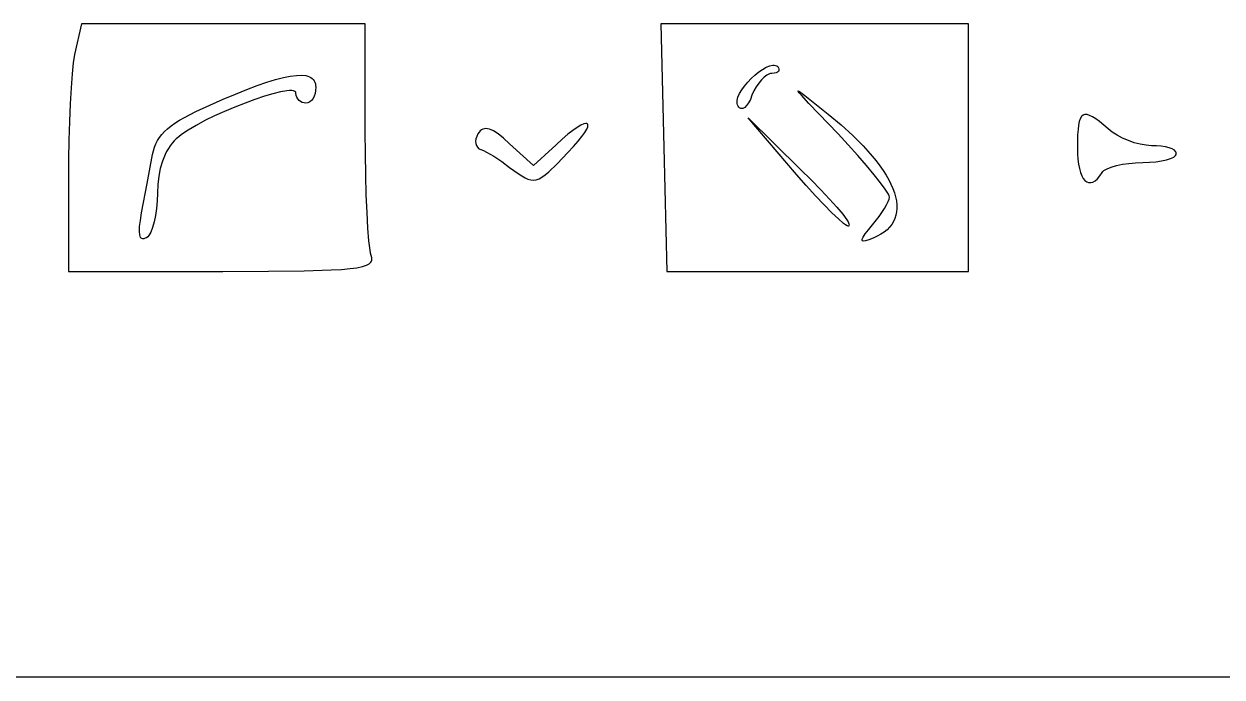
# Model space of a CAD drawing. Extents: x 27 to 7227, y -6929 to 395.
# Drawn here: x 1190 to 2152, y -6929 to -6405 of the extents above; entities that cross this region are included whole.
import ezdxf

# ---------------------------------------------------------------- set-up
doc = ezdxf.new("R2010")
doc.units = 0

msp = doc.modelspace()

# ---------------------------------------------------------------- linework, layer by layer
at = {"layer": 'Layer 1'}
for p, q in [((1236.3485, -6405.1576), (1230.79225, -6429.7638)), ((1349.8545, -6405.1576), (1236.3485, -6405.1576)), ((1464.1545, -6405.1576), (1349.8545, -6405.1576)), ((1464.1545, -6491.6763), (1464.1545, -6405.1576)), ((1824.517, -6405.1576), (1701.486, -6405.1576)), ((1701.486, -6405.1576), (1703.86725, -6504.3764)), ((1948.342, -6405.1576), (1824.517, -6405.1576)), ((1948.342, -6504.3764), (1948.342, -6405.1576)), ((1230.79225, -6429.7638), (1229.903932, -6436.24091)), ((1229.903932, -6436.24091), (1229.04352, -6445.266709)), ((1782.98989, -6441.569877), (1785.947461, -6439.897694)), ((1785.947461, -6439.897694), (1788.728299, -6438.751061)), ((1788.728299, -6438.751061), (1791.246362, -6438.212532)), ((1791.246362, -6438.212532), (1792.379966, -6438.197105)), ((1792.379966, -6438.197105), (1793.41561, -6438.364661)), ((1793.41561, -6438.364661), (1794.34254, -6438.725519)), ((1794.34254, -6438.725519), (1795.15, -6439.29)), ((1795.15, -6439.29), (1795.856934, -6440.440317)), ((1795.856934, -6440.440317), (1796.191797, -6441.497617)), ((1796.191797, -6441.497617), (1796.15459, -6442.443296)), ((1229.04352, -6445.266709), (1228.238917, -6456.413317)), ((1385.254653, -6451.973214), (1392.213922, -6449.824505)), ((1392.213922, -6449.824505), (1398.466258, -6448.178092)), ((1398.466258, -6448.178092), (1404.020962, -6447.033975)), ((1404.020962, -6447.033975), (1408.887337, -6446.392154)), ((1408.887337, -6446.392154), (1413.074683, -6446.25263)), ((1413.074683, -6446.25263), (1416.592302, -6446.615401)), ((1416.592302, -6446.615401), (1418.10287, -6446.985148)), ((1418.10287, -6446.985148), (1419.449495, -6447.480469)), ((1419.449495, -6447.480469), (1420.633339, -6448.101364)), ((1420.633339, -6448.101364), (1421.655565, -6448.847832)), ((1421.655565, -6448.847832), (1422.517336, -6449.719875)), ((1422.517336, -6449.719875), (1423.219813, -6450.717492)), ((1423.219813, -6450.717492), (1423.764161, -6451.840683)), ((1771.113095, -6451.863054), (1773.917188, -6448.9142)), ((1773.917188, -6448.9142), (1776.888712, -6446.160684)), ((1776.888712, -6446.160684), (1779.941626, -6443.685059)), ((1779.941626, -6443.685059), (1782.98989, -6441.569877)), ((1782.152362, -6450.005625), (1780.023813, -6452.597715)), ((1784.318116, -6447.86002), (1782.152362, -6450.005625)), ((1786.455964, -6446.235312), (1784.318116, -6447.86002)), ((1788.500796, -6445.205918), (1786.455964, -6446.235312)), ((1789.467983, -6444.937717), (1788.500796, -6445.205918)), ((1790.3875, -6444.84625), (1789.467983, -6444.937717)), ((1792.285059, -6444.737729), (1790.3875, -6444.84625)), ((1793.810547, -6444.42457), (1792.285059, -6444.737729)), ((1794.963965, -6443.925376), (1793.810547, -6444.42457)), ((1795.745313, -6443.25875), (1794.963965, -6443.925376)), ((1796.15459, -6442.443296), (1795.745313, -6443.25875)), ((1228.238917, -6456.413317), (1227.518031, -6469.25285)), ((1360.042229, -6461.433117), (1369.178108, -6457.77752)), ((1369.178108, -6457.77752), (1377.579148, -6454.624219)), ((1377.579148, -6454.624219), (1385.254653, -6451.973214)), ((1396.257112, -6459.62237), (1390.146241, -6461.105031)), ((1401.354091, -6458.76758), (1396.257112, -6459.62237)), ((1403.460602, -6458.599254), (1401.354091, -6458.76758)), ((1405.239516, -6458.616237), (1403.460602, -6458.599254)), ((1406.666125, -6458.827976), (1405.239516, -6458.616237)), ((1407.715723, -6459.243918), (1406.666125, -6458.827976)), ((1408.3636, -6459.87351), (1407.715723, -6459.243918)), ((1408.58505, -6460.7262), (1408.3636, -6459.87351)), ((1408.763334, -6462.434623), (1408.58505, -6460.7262)), ((1423.764161, -6451.840683), (1424.151541, -6453.089448)), ((1424.314322, -6458.560441), (1423.889542, -6460.961845)), ((1424.151541, -6453.089448), (1424.383117, -6454.463787)), ((1424.46005, -6455.9637), (1424.314322, -6458.560441)), ((1424.383117, -6454.463787), (1424.46005, -6455.9637)), ((1764.56582, -6461.056106), (1766.35137, -6458.01656)), ((1766.35137, -6458.01656), (1768.562476, -6454.924691)), ((1768.562476, -6454.924691), (1771.113095, -6451.863054)), ((1776.138772, -6458.823691), (1774.5125, -6462.30875)), ((1777.99758, -6455.561875), (1776.138772, -6458.823691)), ((1780.023813, -6452.597715), (1777.99758, -6455.561875)), ((1811.543381, -6458.863515), (1811.683537, -6458.795011)), ((1811.620362, -6459.13375), (1811.543381, -6458.863515)), ((1812.431553, -6460.291044), (1811.620362, -6459.13375)), ((1811.683537, -6458.795011), (1812.609449, -6459.251572)), ((1814.128737, -6462.290146), (1812.431553, -6460.291044)), ((1812.609449, -6459.251572), (1817.00298, -6462.457578)), ((1227.518031, -6469.25285), (1226.908766, -6483.357427)), ((1328.337171, -6475.37492), (1339.52875, -6470.2512)), ((1339.52875, -6470.2512), (1350.16221, -6465.591011)), ((1350.16221, -6465.591011), (1360.042229, -6461.433117)), ((1367.7069, -6468.564463), (1359.517085, -6471.802833)), ((1375.673473, -6465.651654), (1367.7069, -6468.564463)), ((1383.219141, -6463.139984), (1375.673473, -6465.651654)), ((1390.146241, -6461.105031), (1383.219141, -6463.139984)), ((1409.267179, -6463.975614), (1408.763334, -6462.434623)), ((1410.050077, -6465.33057), (1409.267179, -6463.975614)), ((1411.065519, -6466.480887), (1410.050077, -6465.33057)), ((1412.266996, -6467.407963), (1411.065519, -6466.480887)), ((1413.607999, -6468.093192), (1412.266996, -6467.407963)), ((1415.04202, -6468.517972), (1413.607999, -6468.093192)), ((1416.52255, -6468.6637), (1415.04202, -6468.517972)), ((1418.230973, -6468.411002), (1416.52255, -6468.6637)), ((1419.771964, -6467.683915), (1418.230973, -6468.411002)), ((1421.12692, -6466.528947), (1419.771964, -6467.683915)), ((1422.277237, -6464.992606), (1421.12692, -6466.528947)), ((1423.204313, -6463.121403), (1422.277237, -6464.992606)), ((1423.889542, -6460.961845), (1423.204313, -6463.121403)), ((1762.528396, -6467.884305), (1762.615552, -6466.648018)), ((1762.622916, -6469.035277), (1762.528396, -6467.884305)), ((1762.615552, -6466.648018), (1763.291867, -6463.960777)), ((1762.909865, -6470.090615), (1762.622916, -6469.035277)), ((1763.4, -6471.04), (1762.909865, -6470.090615)), ((1763.291867, -6463.960777), (1764.56582, -6461.056106)), ((1771.771582, -6468.361087), (1770.229041, -6470.512887)), ((1773.221106, -6465.613973), (1771.771582, -6468.361087)), ((1774.5125, -6462.30875), (1773.221106, -6465.613973)), ((1820.227589, -6468.906797), (1814.128737, -6462.290146)), ((1817.00298, -6462.457578), (1835.6313, -6477.39)), ((1843.5688, -6493.265), (1820.227589, -6468.906797)), ((1319.052459, -6480.135875), (1328.337171, -6475.37492)), ((1343.258379, -6478.953953), (1335.584812, -6482.715548)), ((1351.301691, -6475.291189), (1343.258379, -6478.953953)), ((1359.517085, -6471.802833), (1351.301691, -6475.291189)), ((1763.882335, -6471.831416), (1763.4, -6471.04)), ((1763.4, -6471.04), (1763.4, -6471.04)), ((1764.430945, -6472.422847), (1763.882335, -6471.831416)), ((1765.037691, -6472.818943), (1764.430945, -6472.422847)), ((1765.694434, -6473.024354), (1765.037691, -6472.818943)), ((1766.393034, -6473.043732), (1765.694434, -6473.024354)), ((1767.125354, -6472.881726), (1766.393034, -6473.043732)), ((1768.658594, -6472.032169), (1767.125354, -6472.881726)), ((1770.229041, -6470.512887), (1768.658594, -6472.032169)), ((1835.6313, -6477.39), (1846.112444, -6486.100135)), ((2039.000611, -6479.490027), (2038.002227, -6481.187217)), ((2040.222237, -6478.381175), (2039.000611, -6479.490027)), ((2040.92258, -6478.043742), (2040.222237, -6478.381175)), ((2041.685709, -6477.849033), (2040.92258, -6478.043742)), ((2043.409631, -6477.881974), (2041.685709, -6477.849033)), ((2045.412605, -6478.468371), (2043.409631, -6477.881974)), ((2047.713236, -6479.596597), (2045.412605, -6478.468371)), ((2050.330127, -6481.255025), (2047.713236, -6479.596597)), ((1226.908766, -6483.357427), (1226.439027, -6498.299166)), ((1303.023404, -6491.488878), (1305.4967, -6489.202)), ((1305.4967, -6489.202), (1308.314162, -6486.943027)), ((1308.314162, -6486.943027), (1311.497881, -6484.692192)), ((1311.497881, -6484.692192), (1315.069949, -6482.42973)), ((1315.069949, -6482.42973), (1319.052459, -6480.135875)), ((1328.478654, -6486.500398), (1322.137566, -6490.232924)), ((1335.584812, -6482.715548), (1328.478654, -6486.500398)), ((1558.61455, -6489.592778), (1557.533996, -6490.187321)), ((1559.769518, -6489.221479), (1558.61455, -6489.592778)), ((1561.008202, -6489.078074), (1559.769518, -6489.221479)), ((1562.339904, -6489.167214), (1561.008202, -6489.078074)), ((1563.773925, -6489.49355), (1562.339904, -6489.167214)), ((1565.319567, -6490.061733), (1563.773925, -6489.49355)), ((1634.243964, -6488.141761), (1630.791854, -6490.541811)), ((1637.147271, -6486.425392), (1634.243964, -6488.141761)), ((1639.480847, -6485.377588), (1637.147271, -6486.425392)), ((1641.223762, -6484.983233), (1639.480847, -6485.377588)), ((1641.867181, -6485.026376), (1641.223762, -6484.983233)), ((1642.355087, -6485.227212), (1641.867181, -6485.026376)), ((1641.870239, -6489.637998), (1642.699255, -6487.569711)), ((1642.684864, -6485.583854), (1642.355087, -6485.227212)), ((1642.853895, -6486.09441), (1642.684864, -6485.583854)), ((1642.699255, -6487.569711), (1642.859564, -6486.756992)), ((1642.859564, -6486.756992), (1642.853895, -6486.09441)), ((1810.23, -6525.81), (1771.3363, -6480.5663)), ((1771.3363, -6480.5663), (1813.4051, -6521.8413)), ((1846.112444, -6486.100135), (1855.521561, -6494.646323)), ((2036.60077, -6486.393116), (2036.16049, -6489.925079)), ((2037.208481, -6483.484371), (2036.60077, -6486.393116)), ((2038.002227, -6481.187217), (2037.208481, -6483.484371)), ((2053.281883, -6483.432028), (2050.330127, -6481.255025)), ((2060.2644, -6489.29525), (2053.281883, -6483.432028)), ((2063.588228, -6491.926081), (2060.2644, -6489.29525)), ((1226.439027, -6498.299166), (1226.13672, -6513.650184)), ((1296.130038, -6501.310757), (1297.447591, -6498.7146)), ((1297.447591, -6498.7146), (1299.020941, -6496.225412)), ((1299.020941, -6496.225412), (1300.872182, -6493.823427)), ((1300.872182, -6493.823427), (1303.023404, -6491.488878)), ((1310.802209, -6498.958556), (1309.158513, -6500.840028)), ((1312.54125, -6497.2387), (1310.802209, -6498.958556)), ((1314.492827, -6495.568283), (1312.54125, -6497.2387)), ((1316.75921, -6493.83755), (1314.492827, -6495.568283)), ((1322.137566, -6490.232924), (1316.75921, -6493.83755)), ((1464.26147, -6509.320186), (1464.1545, -6491.6763)), ((1553.008691, -6497.369076), (1552.748241, -6499.305392)), ((1553.64121, -6495.339742), (1553.008691, -6497.369076)), ((1554.6458, -6493.2639), (1553.64121, -6495.339742)), ((1555.558923, -6492.027533), (1554.6458, -6493.2639)), ((1556.518554, -6491.000456), (1555.558923, -6492.027533)), ((1557.533996, -6490.187321), (1556.518554, -6491.000456)), ((1566.986132, -6490.876414), (1565.319567, -6490.061733)), ((1570.719237, -6493.263872), (1566.986132, -6490.876414)), ((1575.047655, -6496.693132), (1570.719237, -6493.263872)), ((1580.0458, -6501.2014), (1575.047655, -6496.693132)), ((1622.324943, -6497.453415), (1617.352, -6501.9952)), ((1626.811871, -6493.640657), (1622.324943, -6497.453415)), ((1630.791854, -6490.541811), (1626.811871, -6493.640657)), ((1635.127643, -6499.249629), (1638.105362, -6495.493073)), ((1638.105362, -6495.493073), (1640.345917, -6492.284158)), ((1640.345917, -6492.284158), (1641.870239, -6489.637998)), ((1851.723341, -6502.121824), (1843.5688, -6493.265)), ((1855.521561, -6494.646323), (1859.820476, -6498.8474)), ((1859.820476, -6498.8474), (1863.847024, -6502.994845)), ((2035.869038, -6494.091888), (2035.6582, -6504.37655)), ((2036.16049, -6489.925079), (2035.869038, -6494.091888)), ((2067.507369, -6494.417389), (2063.588228, -6491.926081)), ((2071.872994, -6496.704062), (2067.507369, -6494.417389)), ((2076.536275, -6498.720987), (2071.872994, -6496.704062)), ((2081.348384, -6500.403052), (2076.536275, -6498.720987)), ((1293.49125, -6509.9387), (1294.17396, -6506.903041)), ((1294.17396, -6506.903041), (1295.046192, -6504.033648)), ((1295.046192, -6504.033648), (1296.130038, -6501.310757)), ((1304.82274, -6507.396014), (1303.583673, -6509.86582)), ((1306.166453, -6505.064571), (1304.82274, -6507.396014)), ((1307.612486, -6502.877305), (1306.166453, -6505.064571)), ((1309.158513, -6500.840028), (1307.612486, -6502.877305)), ((1552.748241, -6499.305392), (1552.859862, -6501.102181)), ((1552.859862, -6501.102181), (1553.343554, -6502.712936)), ((1553.343554, -6502.712936), (1554.199316, -6504.091146)), ((1554.199316, -6504.091146), (1555.427148, -6505.190304)), ((1555.427148, -6505.190304), (1557.02705, -6505.9639)), ((1557.02705, -6505.9639), (1559.057932, -6506.773153)), ((1559.057932, -6506.773153), (1561.516691, -6507.97308)), ((1561.516691, -6507.97308), (1567.345775, -6511.321713)), ((1599.0958, -6518.6639), (1580.0458, -6501.2014)), ((1617.352, -6501.9952), (1599.0958, -6518.6639)), ((1618.190742, -6517.223695), (1626.87705, -6508.3452)), ((1626.877, -6508.3452), (1631.391832, -6503.53871)), ((1626.87705, -6508.3452), (1626.877, -6508.3452)), ((1631.391832, -6503.53871), (1635.127643, -6499.249629)), ((1703.86725, -6504.3764), (1706.2485, -6603.5952)), ((1859.394191, -6510.690293), (1851.723341, -6502.121824)), ((1863.847024, -6502.994845), (1867.599752, -6507.084444)), ((1867.599752, -6507.084444), (1871.077206, -6511.111983)), ((1948.3425, -6504.3764), (1948.342, -6504.3764)), ((1948.3425, -6603.5952), (1948.3425, -6504.3764)), ((2035.6582, -6504.37655), (2035.767689, -6509.229936)), ((2086.160494, -6501.685142), (2081.348384, -6500.403052)), ((2090.823775, -6502.502146), (2086.160494, -6501.685142)), ((2095.1894, -6502.78895), (2090.823775, -6502.502146)), ((2099.232581, -6502.899021), (2095.1894, -6502.78895)), ((2102.978101, -6503.223032), (2099.232581, -6502.899021)), ((2106.351547, -6503.751682), (2102.978101, -6503.223032)), ((2109.278506, -6504.475669), (2106.351547, -6503.751682)), ((2111.684565, -6505.385691), (2109.278506, -6504.475669)), ((2113.495309, -6506.472446), (2111.684565, -6505.385691)), ((2114.154184, -6507.079192), (2113.495309, -6506.472446)), ((2114.636325, -6507.726633), (2114.154184, -6507.079192)), ((2114.932431, -6508.413607), (2114.636325, -6507.726633)), ((2115.0332, -6509.13895), (2114.932431, -6508.413607)), ((1226.13672, -6513.650184), (1226.02975, -6528.9826)), ((1289.125625, -6533.056675), (1293.49125, -6509.9387)), ((1301.428775, -6515.197269), (1299.720361, -6521.012408)), ((1303.583673, -6509.86582), (1301.428775, -6515.197269)), ((1464.563777, -6526.266445), (1464.26147, -6509.320186)), ((1567.345775, -6511.321713), (1573.770172, -6515.563314)), ((1573.770172, -6515.563314), (1580.04575, -6520.2514)), ((1611.411298, -6523.711647), (1618.190742, -6517.223695)), ((1866.395314, -6518.756467), (1859.394191, -6510.690293)), ((1871.077206, -6511.111983), (1874.277933, -6515.073245)), ((1874.277933, -6515.073245), (1877.20048, -6518.964017)), ((2035.767689, -6509.229936), (2036.087631, -6513.661255)), ((2036.087631, -6513.661255), (2036.605236, -6517.657716)), ((2036.605236, -6517.657716), (2037.307712, -6521.206531)), ((2067.011369, -6518.763169), (2071.749058, -6517.747727)), ((2071.749058, -6517.747727), (2076.933229, -6516.964829)), ((2076.933229, -6516.964829), (2082.415052, -6516.460984)), ((2082.415052, -6516.460984), (2088.0457, -6516.2827)), ((2088.0457, -6516.2827), (2093.535302, -6516.138523)), ((2093.535302, -6516.138523), (2098.62492, -6515.724595)), ((2098.62492, -6515.724595), (2103.212238, -6515.068821)), ((2103.212238, -6515.068821), (2107.194937, -6514.199106)), ((2107.194937, -6514.199106), (2110.470701, -6513.143357)), ((2110.470701, -6513.143357), (2112.937211, -6511.929477)), ((2112.937211, -6511.929477), (2113.835022, -6511.271959)), ((2113.835022, -6511.271959), (2114.49215, -6510.585373)), ((2114.49215, -6510.585373), (2114.895806, -6509.873208)), ((2114.895806, -6509.873208), (2115.0332, -6509.13895)), ((1298.477034, -6527.264732), (1297.717396, -6533.907732)), ((1299.720361, -6521.012408), (1298.477034, -6527.264732)), ((1465.033516, -6542.115098), (1464.563777, -6526.266445)), ((1580.04575, -6520.2514), (1586.908897, -6525.176664)), ((1586.908897, -6525.176664), (1589.786435, -6527.065496)), ((1589.786435, -6527.065496), (1592.386083, -6528.548541)), ((1603.616995, -6529.266519), (1605.989915, -6527.948582)), ((1605.989915, -6527.948582), (1608.565149, -6526.102771)), ((1608.565149, -6526.102771), (1611.411298, -6523.711647)), ((1818.125659, -6534.745903), (1810.23, -6525.81)), ((1810.23, -6525.81), (1810.23, -6525.81)), ((1813.4051, -6521.8413), (1822.010776, -6530.296612)), ((1872.540675, -6526.106406), (1866.395314, -6518.756467)), ((1877.644239, -6532.526169), (1872.540675, -6526.106406)), ((1877.20048, -6518.964017), (1879.843392, -6522.780084)), ((1879.843392, -6522.780084), (1882.205217, -6526.517229)), ((1882.205217, -6526.517229), (1884.284501, -6530.17124)), ((2037.307712, -6521.206531), (2038.182272, -6524.294909)), ((2038.182272, -6524.294909), (2039.216125, -6526.910061)), ((2039.216125, -6526.910061), (2040.396481, -6529.039196)), ((2051.686712, -6529.260336), (2053.578659, -6527.040905)), ((2053.578659, -6527.040905), (2055.502, -6524.22035)), ((2055.502, -6524.2202), (2056.094212, -6523.477028)), ((2055.502, -6524.22035), (2055.502, -6524.2202)), ((2056.094212, -6523.477028), (2056.965476, -6522.73967)), ((2056.965476, -6522.73967), (2059.470749, -6521.305649)), ((2059.470749, -6521.305649), (2062.86899, -6519.964646)), ((2062.86899, -6519.964646), (2067.011369, -6518.763169)), ((1226.02975, -6528.9826), (1226.02975, -6603.5951)), ((1284.76, -6556.77), (1289.125625, -6533.056675)), ((1297.717396, -6533.907732), (1297.46005, -6540.8949)), ((1592.386083, -6528.548541), (1594.776442, -6529.608356)), ((1594.776442, -6529.608356), (1597.026112, -6530.227503)), ((1597.026112, -6530.227503), (1599.203693, -6530.388539)), ((1599.203693, -6530.388539), (1601.377787, -6530.074025)), ((1601.377787, -6530.074025), (1603.616995, -6529.266519)), ((1825.621337, -6542.974865), (1818.125659, -6534.745903)), ((1822.010776, -6530.296612), (1829.863009, -6538.286828)), ((1881.519972, -6537.801816), (1877.644239, -6532.526169)), ((1884.284501, -6530.17124), (1886.079791, -6533.737901)), ((1886.079791, -6533.737901), (1887.589634, -6537.212997)), ((1887.589634, -6537.212997), (1888.812575, -6540.592312)), ((2040.396481, -6529.039196), (2041.71055, -6530.669525)), ((2041.71055, -6530.669525), (2043.145543, -6531.788258)), ((2043.145543, -6531.788258), (2044.688669, -6532.382605)), ((2044.688669, -6532.382605), (2046.327139, -6532.439776)), ((2046.327139, -6532.439776), (2048.048162, -6531.946981)), ((2048.048162, -6531.946981), (2049.83895, -6530.891431)), ((2049.83895, -6530.891431), (2051.686712, -6529.260336)), ((1297.280216, -6547.085204), (1296.765519, -6553.061572)), ((1297.46005, -6540.8949), (1297.280216, -6547.085204)), ((1465.642781, -6556.466169), (1465.033516, -6542.115098)), ((1832.540304, -6550.310852), (1825.621337, -6542.974865)), ((1829.863009, -6538.286828), (1836.803669, -6545.644518)), ((1836.803669, -6545.644518), (1842.674625, -6552.20225)), ((1883.981837, -6541.719407), (1881.519972, -6537.801816)), ((1883.739984, -6547.649277), (1884.556994, -6545.573435)), ((1884.624434, -6543.102074), (1883.981837, -6541.719407)), ((1884.556994, -6545.573435), (1884.8438, -6544.065)), ((1884.8438, -6544.065), (1884.624434, -6543.102074)), ((1888.812575, -6540.592312), (1889.747162, -6543.871634)), ((1889.747162, -6543.871634), (1890.391941, -6547.046746)), ((1890.391941, -6547.046746), (1890.745458, -6550.113433)), ((1283.758561, -6562.76645), (1284.76005, -6556.7699)), ((1284.76005, -6556.7699), (1284.76, -6556.77)), ((1296.765519, -6553.061572), (1295.953165, -6558.684479)), ((1466.363667, -6568.919681), (1465.642781, -6556.466169)), ((1838.705825, -6556.567831), (1832.540304, -6550.310852)), ((1843.941168, -6561.559769), (1838.705825, -6556.567831)), ((1842.674625, -6552.20225), (1847.317746, -6557.792595)), ((1876.472176, -6559.580332), (1880.775806, -6553.093906)), ((1880.775806, -6553.093906), (1882.457883, -6550.190208)), ((1882.457883, -6550.190208), (1883.739984, -6547.649277)), ((1890.572896, -6555.904676), (1890.043909, -6558.620801)), ((1890.806261, -6553.067481), (1890.572896, -6555.904676)), ((1890.745458, -6550.113433), (1890.806261, -6553.067481)), ((1283.147745, -6567.683991), (1283.758561, -6562.76645)), ((1294.880363, -6563.8144), (1293.584318, -6568.311808)), ((1295.953165, -6558.684479), (1294.880363, -6563.8144)), ((1848.0696, -6565.100632), (1843.941168, -6561.559769)), ((1847.317746, -6557.792595), (1850.574903, -6562.248122)), ((1849.663495, -6566.268775), (1848.0696, -6565.100632)), ((1850.914388, -6567.004387), (1849.663495, -6566.268775)), ((1850.574903, -6562.248122), (1851.634329, -6563.998007)), ((1851.634329, -6563.998007), (1852.287964, -6565.4014)), ((1852.287964, -6565.4014), (1852.516044, -6566.437374)), ((1852.516044, -6566.437374), (1852.2988, -6567.085)), ((1867.925503, -6570.350001), (1871.3501, -6566.2898)), ((1871.35, -6566.29), (1876.472176, -6559.580332)), ((1871.3501, -6566.2898), (1871.35, -6566.29)), ((1886.668684, -6566.000616), (1884.942677, -6568.190317)), ((1888.093256, -6563.672986), (1886.668684, -6566.000616)), ((1889.217847, -6561.211643), (1888.093256, -6563.672986)), ((1890.043909, -6558.620801), (1889.217847, -6561.211643)), ((1282.946207, -6571.559733), (1283.147745, -6567.683991)), ((1283.17255, -6574.430881), (1282.946207, -6571.559733)), ((1283.45199, -6575.501361), (1283.17255, -6574.430881)), ((1283.845377, -6576.334645), (1283.45199, -6575.501361)), ((1289.611692, -6575.872449), (1288.7288, -6576.6137)), ((1290.471329, -6574.850984), (1289.611692, -6575.872449)), ((1291.303061, -6573.566747), (1290.471329, -6574.850984)), ((1292.102238, -6572.037178), (1291.303061, -6573.566747)), ((1293.584318, -6568.311808), (1292.102238, -6572.037178)), ((1467.16827, -6579.075659), (1466.363667, -6568.919681)), ((1851.800187, -6567.284213), (1850.914388, -6567.004387)), ((1852.099272, -6567.24594), (1851.800187, -6567.284213)), ((1852.2988, -6567.085), (1852.099272, -6567.24594)), ((1862.916506, -6577.89835), (1863.718008, -6576.126371)), ((1863.718008, -6576.126371), (1865.384573, -6573.619556)), ((1865.384573, -6573.619556), (1867.925503, -6570.350001)), ((1874.995226, -6575.485543), (1871.740241, -6576.92238)), ((1877.941508, -6573.889703), (1874.995226, -6575.485543)), ((1880.580542, -6572.139076), (1877.941508, -6573.889703)), ((1882.91378, -6570.237875), (1880.580542, -6572.139076)), ((1884.942677, -6568.190317), (1882.91378, -6570.237875)), ((1284.355036, -6576.935384), (1283.845377, -6576.334645)), ((1284.983292, -6577.30823), (1284.355036, -6576.935384)), ((1285.732471, -6577.457834), (1284.983292, -6577.30823)), ((1286.604899, -6577.388846), (1285.732471, -6577.457834)), ((1287.6029, -6577.105918), (1286.604899, -6577.388846)), ((1288.7288, -6576.6137), (1287.6029, -6577.105918)), ((1468.028682, -6586.534124), (1467.16827, -6579.075659)), ((1862.837248, -6578.517496), (1862.916506, -6577.89835)), ((1862.970767, -6578.963398), (1862.837248, -6578.517496)), ((1863.3159, -6579.239542), (1862.970767, -6578.963398)), ((1863.871487, -6579.349419), (1863.3159, -6579.239542)), ((1865.609365, -6579.084318), (1863.871487, -6579.349419)), ((1868.1751, -6578.196), (1865.609365, -6579.084318)), ((1871.740241, -6576.92238), (1868.1751, -6578.196)), ((1468.471097, -6589.126797), (1468.028682, -6586.534124)), ((1468.917, -6590.8951), (1468.471097, -6589.126797)), ((1469.437119, -6592.869011), (1468.91675, -6590.8951)), ((1468.91675, -6590.8951), (1468.917, -6590.8951)), ((1469.198493, -6595.436732), (1469.433111, -6594.631306)), ((1469.433111, -6594.631306), (1469.507857, -6593.775883)), ((1469.507857, -6593.775883), (1469.437119, -6592.869011)), ((1226.02975, -6603.5951), (1349.85475, -6603.5951)), ((1349.85475, -6603.5951), (1386.582873, -6603.505183)), ((1386.582873, -6603.505183), (1415.227672, -6603.17342)), ((1415.227672, -6603.17342), (1436.710041, -6602.506794)), ((1436.710041, -6602.506794), (1445.053094, -6602.01884)), ((1445.053094, -6602.01884), (1451.950875, -6601.412288)), ((1451.950875, -6601.412288), (1457.518496, -6600.675511)), ((1457.518496, -6600.675511), (1461.871068, -6599.796882)), ((1461.871068, -6599.796882), (1465.123704, -6598.764775)), ((1465.123704, -6598.764775), (1467.391516, -6597.567561)), ((1467.391516, -6597.567561), (1468.192084, -6596.903406)), ((1468.192084, -6596.903406), (1468.789614, -6596.193614)), ((1468.789614, -6596.193614), (1469.198493, -6595.436732)), ((1706.2485, -6603.5952), (1827.6925, -6603.5952)), ((1827.6925, -6603.5952), (1948.3425, -6603.5952)), ((3627.12455, -6929.0328), (27.46455, -6929.0328))]:
    msp.add_line(p, q, dxfattribs=at)

doc.saveas('drawing.dxf')
